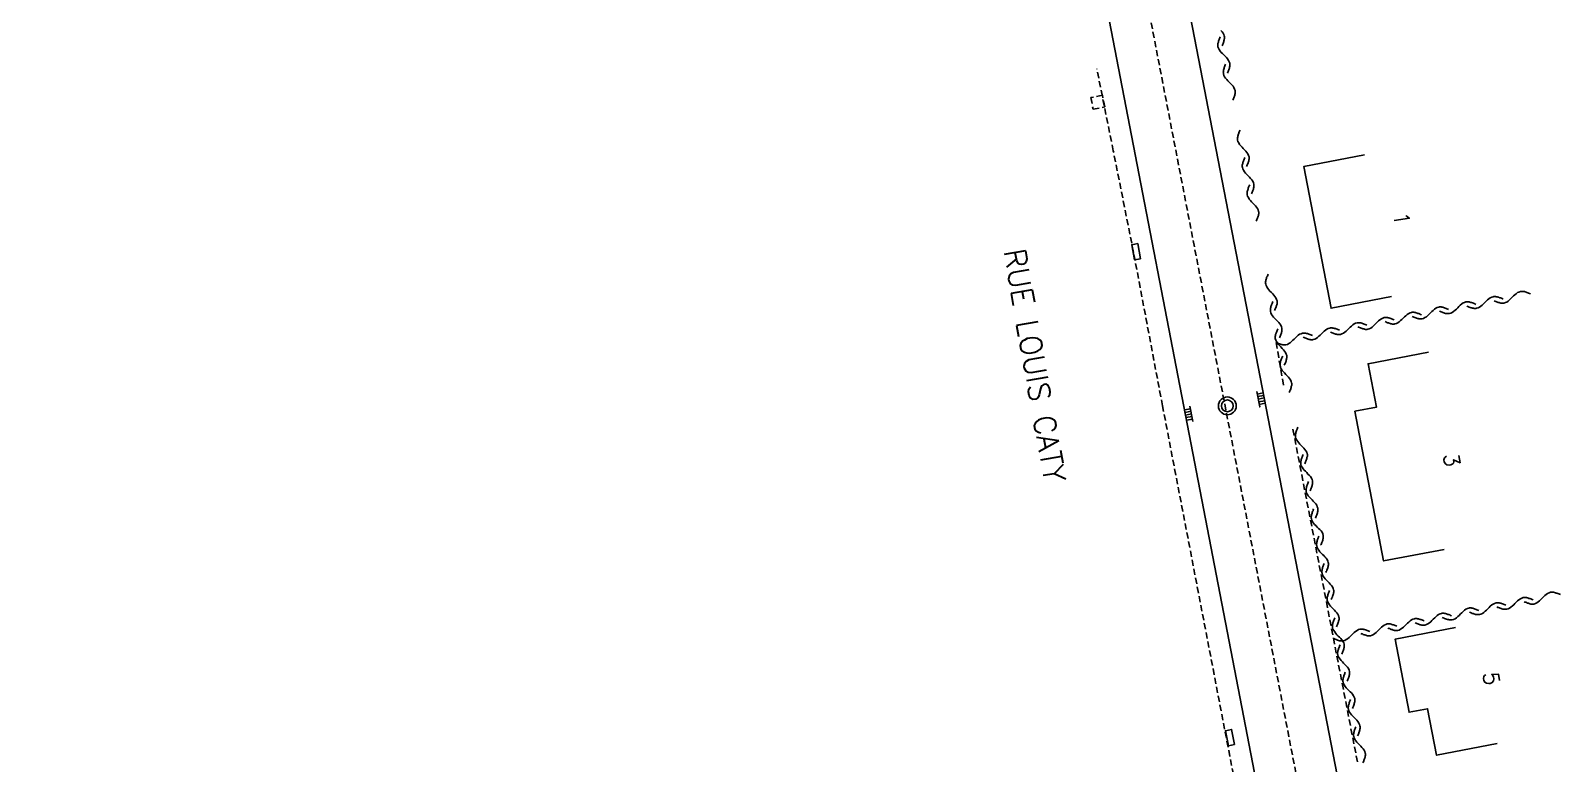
# Model space of a CAD drawing. Header units: millimetres. Extents: x 111999 to 113000, y 130000 to 131000.
# Drawn here: x 112280.7 to 112404.8, y 130110.7 to 130170.2 of the extents above; entities that cross this region are included whole.
import ezdxf
from ezdxf.enums import TextEntityAlignment as Align

# ---------------------------------------------------------------- set-up
doc = ezdxf.new("R2010")
doc.units = ezdxf.units.MM
doc.linetypes.add('DASHED', pattern=[0.75, 0.5, -0.25])
for name, color, linetype in [('W0001', 6, 'DASHED'), ('W0008', 7, 'CONTINUOUS'), ('W0100', 7, 'CONTINUOUS'), ('W0112', 1, 'DASHED'), ('W0310', 3, 'CONTINUOUS'), ('W0402', 7, 'CONTINUOUS'), ('W0420', 7, 'CONTINUOUS'), ('W0471', 7, 'CONTINUOUS'), ('W0989', 7, 'CONTINUOUS'), ('W0991', 7, 'CONTINUOUS')]:
    doc.layers.add(name, color=color, linetype=linetype)
doc.styles.get("Standard").update_dxf_attribs({"font": 'romans.shx', "width": 0.85})

msp = doc.modelspace()

# ---------------------------------------------------------------- linework, layer by layer
at = {"layer": 'W0001'}
msp.add_lwpolyline([(112280.69, 130432.91), (112292.41, 130425.09), (112302.5, 130417.63), (112302.5, 130417.63), (112310.87, 130411.33), (112329.59, 130380.51), (112337.49, 130346.25), (112345.47, 130306.33), (112391.98, 130065.09), (112404.59, 130000)], dxfattribs=at)
at = {"layer": 'W0008'}
for points in [[(112348.02, 130310.57), (112359.45, 130251.33), (112371.38, 130188.93), (112380.77, 130140.38), (112399.14, 130045.31)], [(112342.19, 130305.91), (112352.93, 130250.26), (112365.01, 130187.5), (112374.38, 130139), (112393.09, 130041.95), (112401.31, 130000)]]:
    msp.add_lwpolyline(points, dxfattribs=at)
at = {"layer": 'W0100'}
for points in [[(112388.89, 130160.11), (112383.98, 130159.17), (112386.18, 130147.67), (112391.09, 130148.61)], [(112394.1, 130144.1), (112389.19, 130143.16), (112389.87, 130139.63), (112388.12, 130139.3), (112390.44, 130127.16), (112395.35, 130128.09)], [(112396.28, 130121.76), (112391.38, 130120.8), (112392.52, 130114.88), (112394.02, 130115.16), (112394.75, 130111.39), (112399.66, 130112.34)]]:
    msp.add_lwpolyline(points, dxfattribs=at)
at = {"layer": 'W0112'}
for points in [[(112384.34, 130078.15), (112372.51, 130139.75), (112370.16, 130152.2), (112368.52, 130160.45), (112367.18, 130167.09)], [(112367.64, 130164.95), (112366.7, 130164.76), (112366.88, 130163.82), (112367.82, 130164), (112367.64, 130164.95)], [(112381.73, 130144.88), (112382.36, 130141.23)], [(112383.09, 130137.84), (112388.33, 130110.81)]]:
    msp.add_lwpolyline(points, dxfattribs=at)
at = {"layer": 'W0310'}
for points in [[(112377.34, 130168.95), (112377.38, 130169.02), (112377.4, 130169.09), (112377.43, 130169.16), (112377.45, 130169.23), (112377.48, 130169.3), (112377.49, 130169.37), (112377.52, 130169.44), (112377.52, 130169.5), (112377.53, 130169.57), (112377.54, 130169.63), (112377.53, 130169.7), (112377.52, 130169.76), (112377.48, 130169.87), (112377.42, 130169.98), (112377.34, 130170.1), (112377.25, 130170.21)], [(112377.78, 130166.75), (112377.81, 130166.82), (112377.84, 130166.89), (112377.87, 130166.95), (112377.89, 130167.02), (112377.91, 130167.09), (112377.94, 130167.16), (112377.95, 130167.23), (112377.97, 130167.3), (112377.98, 130167.36), (112377.98, 130167.42), (112377.98, 130167.48), (112377.97, 130167.55), (112377.93, 130167.66), (112377.87, 130167.78), (112377.79, 130167.9), (112377.7, 130168.01), (112377.59, 130168.11), (112377.48, 130168.22), (112377.38, 130168.33), (112377.28, 130168.43), (112377.19, 130168.54), (112377.11, 130168.66), (112377.05, 130168.77), (112377.01, 130168.89), (112377, 130168.95), (112377, 130169.02), (112377, 130169.08), (112377.01, 130169.14), (112377.02, 130169.21), (112377.04, 130169.27), (112377.06, 130169.34), (112377.09, 130169.41), (112377.11, 130169.48), (112377.14, 130169.55), (112377.16, 130169.62), (112377.2, 130169.69)], [(112378.22, 130164.54), (112378.25, 130164.61), (112378.28, 130164.68), (112378.3, 130164.74), (112378.33, 130164.81), (112378.35, 130164.88), (112378.38, 130164.95), (112378.39, 130165.02), (112378.41, 130165.09), (112378.41, 130165.16), (112378.41, 130165.22), (112378.41, 130165.28), (112378.41, 130165.34), (112378.36, 130165.45), (112378.3, 130165.57), (112378.23, 130165.69), (112378.13, 130165.8), (112378.03, 130165.9), (112377.93, 130166.01), (112377.82, 130166.11), (112377.73, 130166.23), (112377.63, 130166.34), (112377.55, 130166.45), (112377.49, 130166.56), (112377.45, 130166.68), (112377.45, 130166.74), (112377.44, 130166.8), (112377.45, 130166.87), (112377.45, 130166.94), (112377.46, 130167), (112377.48, 130167.07), (112377.5, 130167.14), (112377.52, 130167.2), (112377.55, 130167.27), (112377.58, 130167.34), (112377.6, 130167.41), (112377.63, 130167.48)], [(112379.33, 130159.16), (112379.36, 130159.23), (112379.39, 130159.3), (112379.41, 130159.36), (112379.45, 130159.44), (112379.47, 130159.5), (112379.49, 130159.56), (112379.51, 130159.63), (112379.52, 130159.7), (112379.54, 130159.77), (112379.54, 130159.83), (112379.54, 130159.89), (112379.53, 130159.95), (112379.5, 130160.07), (112379.44, 130160.19), (112379.36, 130160.3), (112379.27, 130160.41), (112379.17, 130160.52), (112379.06, 130160.63), (112378.96, 130160.74), (112378.86, 130160.85), (112378.77, 130160.96), (112378.7, 130161.08), (112378.63, 130161.2), (112378.6, 130161.31), (112378.59, 130161.38), (112378.59, 130161.44), (112378.59, 130161.5), (112378.61, 130161.57), (112378.62, 130161.63), (112378.64, 130161.7), (112378.66, 130161.77), (112378.69, 130161.84), (112378.71, 130161.91), (112378.74, 130161.97), (112378.77, 130162.04), (112378.8, 130162.11)], [(112379.72, 130156.94), (112379.75, 130157.01), (112379.78, 130157.08), (112379.8, 130157.14), (112379.84, 130157.22), (112379.86, 130157.28), (112379.88, 130157.34), (112379.9, 130157.41), (112379.91, 130157.48), (112379.93, 130157.55), (112379.93, 130157.61), (112379.93, 130157.67), (112379.92, 130157.73), (112379.89, 130157.85), (112379.83, 130157.97), (112379.75, 130158.09), (112379.66, 130158.2), (112379.56, 130158.3), (112379.45, 130158.41), (112379.35, 130158.52), (112379.25, 130158.63), (112379.16, 130158.74), (112379.09, 130158.86), (112379.02, 130158.98), (112378.99, 130159.09), (112378.98, 130159.16), (112378.98, 130159.22), (112378.98, 130159.28), (112379, 130159.35), (112379.02, 130159.41), (112379.03, 130159.48), (112379.05, 130159.55), (112379.08, 130159.62), (112379.1, 130159.69), (112379.13, 130159.75), (112379.16, 130159.82), (112379.2, 130159.89)], [(112380.11, 130154.72), (112380.14, 130154.79), (112380.17, 130154.86), (112380.2, 130154.92), (112380.23, 130154.99), (112380.25, 130155.06), (112380.27, 130155.13), (112380.29, 130155.2), (112380.3, 130155.27), (112380.32, 130155.34), (112380.32, 130155.4), (112380.32, 130155.46), (112380.31, 130155.52), (112380.27, 130155.64), (112380.22, 130155.76), (112380.14, 130155.88), (112380.05, 130155.98), (112379.95, 130156.09), (112379.84, 130156.2), (112379.74, 130156.31), (112379.64, 130156.42), (112379.55, 130156.53), (112379.48, 130156.65), (112379.41, 130156.77), (112379.38, 130156.88), (112379.38, 130156.95), (112379.38, 130157.01), (112379.38, 130157.07), (112379.39, 130157.14), (112379.41, 130157.2), (112379.42, 130157.27), (112379.45, 130157.34), (112379.47, 130157.41), (112379.5, 130157.48), (112379.52, 130157.54), (112379.55, 130157.61), (112379.59, 130157.68)], [(112381.6, 130147.47), (112381.63, 130147.54), (112381.66, 130147.61), (112381.69, 130147.67), (112381.73, 130147.75), (112381.74, 130147.81), (112381.77, 130147.88), (112381.78, 130147.95), (112381.8, 130148.01), (112381.81, 130148.08), (112381.81, 130148.14), (112381.81, 130148.2), (112381.8, 130148.27), (112381.77, 130148.38), (112381.71, 130148.5), (112381.63, 130148.62), (112381.55, 130148.73), (112381.45, 130148.84), (112381.34, 130148.95), (112381.23, 130149.05), (112381.13, 130149.16), (112381.05, 130149.27), (112380.97, 130149.39), (112380.91, 130149.51), (112380.88, 130149.62), (112380.87, 130149.69), (112380.87, 130149.75), (112380.87, 130149.81), (112380.88, 130149.88), (112380.9, 130149.95), (112380.91, 130150.02), (112380.94, 130150.08), (112380.96, 130150.15), (112380.98, 130150.22), (112381.02, 130150.28), (112381.05, 130150.35), (112381.08, 130150.42)], [(112381.99, 130145.25), (112382.02, 130145.32), (112382.05, 130145.39), (112382.08, 130145.45), (112382.12, 130145.53), (112382.13, 130145.59), (112382.16, 130145.66), (112382.17, 130145.73), (112382.19, 130145.79), (112382.2, 130145.86), (112382.2, 130145.92), (112382.2, 130145.98), (112382.2, 130146.05), (112382.16, 130146.16), (112382.1, 130146.28), (112382.02, 130146.4), (112381.94, 130146.51), (112381.84, 130146.62), (112381.73, 130146.73), (112381.62, 130146.84), (112381.52, 130146.95), (112381.44, 130147.05), (112381.36, 130147.17), (112381.3, 130147.29), (112381.27, 130147.41), (112381.26, 130147.47), (112381.26, 130147.53), (112381.26, 130147.59), (112381.27, 130147.66), (112381.29, 130147.73), (112381.3, 130147.8), (112381.33, 130147.86), (112381.35, 130147.93), (112381.38, 130148), (112381.41, 130148.06), (112381.44, 130148.13), (112381.47, 130148.2)], [(112394.98, 130147.42), (112395.05, 130147.39), (112395.12, 130147.37), (112395.19, 130147.34), (112395.26, 130147.31), (112395.33, 130147.29), (112395.4, 130147.27), (112395.46, 130147.25), (112395.52, 130147.23), (112395.59, 130147.23), (112395.66, 130147.23), (112395.72, 130147.23), (112395.78, 130147.23), (112395.9, 130147.27), (112396.02, 130147.33), (112396.13, 130147.41), (112396.24, 130147.5), (112396.35, 130147.6), (112396.46, 130147.71), (112396.56, 130147.81), (112396.67, 130147.91), (112396.78, 130148.01), (112396.9, 130148.09), (112397.02, 130148.14), (112397.13, 130148.18), (112397.2, 130148.19), (112397.26, 130148.19), (112397.32, 130148.19), (112397.39, 130148.18), (112397.45, 130148.16), (112397.52, 130148.14), (112397.59, 130148.12), (112397.66, 130148.1), (112397.73, 130148.07), (112397.79, 130148.05), (112397.86, 130148.02), (112397.93, 130147.98)], [(112397.2, 130147.84), (112397.27, 130147.81), (112397.34, 130147.79), (112397.4, 130147.76), (112397.47, 130147.73), (112397.54, 130147.71), (112397.61, 130147.69), (112397.67, 130147.67), (112397.74, 130147.66), (112397.8, 130147.65), (112397.87, 130147.65), (112397.93, 130147.65), (112397.99, 130147.66), (112398.11, 130147.7), (112398.23, 130147.75), (112398.34, 130147.83), (112398.45, 130147.92), (112398.55, 130148.02), (112398.66, 130148.12), (112398.77, 130148.23), (112398.88, 130148.34), (112398.98, 130148.43), (112399.1, 130148.51), (112399.22, 130148.56), (112399.34, 130148.6), (112399.4, 130148.61), (112399.46, 130148.61), (112399.52, 130148.61), (112399.59, 130148.6), (112399.66, 130148.59), (112399.73, 130148.57), (112399.8, 130148.55), (112399.86, 130148.52), (112399.93, 130148.5), (112400, 130148.47), (112400.07, 130148.45), (112400.14, 130148.41)], [(112399.41, 130148.27), (112399.48, 130148.24), (112399.55, 130148.21), (112399.61, 130148.19), (112399.68, 130148.16), (112399.75, 130148.13), (112399.82, 130148.12), (112399.88, 130148.09), (112399.95, 130148.08), (112400.02, 130148.07), (112400.08, 130148.07), (112400.14, 130148.07), (112400.2, 130148.08), (112400.33, 130148.12), (112400.44, 130148.17), (112400.55, 130148.25), (112400.66, 130148.34), (112400.77, 130148.45), (112400.88, 130148.55), (112400.98, 130148.66), (112401.09, 130148.76), (112401.2, 130148.84), (112401.31, 130148.93), (112401.43, 130148.98), (112401.55, 130149.02), (112401.61, 130149.03), (112401.67, 130149.03), (112401.73, 130149.03), (112401.8, 130149.02), (112401.87, 130149.01), (112401.94, 130148.99), (112402.01, 130148.97), (112402.07, 130148.95), (112402.14, 130148.92), (112402.21, 130148.89), (112402.28, 130148.87), (112402.35, 130148.84)], [(112388.35, 130146.16), (112388.42, 130146.12), (112388.49, 130146.1), (112388.56, 130146.07), (112388.62, 130146.04), (112388.7, 130146.02), (112388.77, 130145.99), (112388.84, 130145.98), (112388.9, 130145.96), (112388.97, 130145.95), (112389.03, 130145.95), (112389.09, 130145.95), (112389.16, 130145.96), (112389.28, 130146), (112389.4, 130146.06), (112389.51, 130146.14), (112389.62, 130146.23), (112389.73, 130146.34), (112389.83, 130146.44), (112389.94, 130146.55), (112390.04, 130146.64), (112390.15, 130146.73), (112390.27, 130146.81), (112390.38, 130146.87), (112390.5, 130146.91), (112390.56, 130146.91), (112390.62, 130146.91), (112390.69, 130146.91), (112390.75, 130146.91), (112390.82, 130146.89), (112390.88, 130146.88), (112390.95, 130146.85), (112391.02, 130146.83), (112391.09, 130146.8), (112391.16, 130146.77), (112391.23, 130146.75), (112391.3, 130146.72)], [(112390.56, 130146.58), (112390.63, 130146.55), (112390.7, 130146.52), (112390.77, 130146.49), (112390.84, 130146.47), (112390.91, 130146.45), (112390.97, 130146.42), (112391.04, 130146.41), (112391.1, 130146.39), (112391.17, 130146.38), (112391.23, 130146.38), (112391.3, 130146.38), (112391.36, 130146.39), (112391.48, 130146.43), (112391.59, 130146.48), (112391.71, 130146.56), (112391.82, 130146.66), (112391.93, 130146.76), (112392.04, 130146.86), (112392.14, 130146.96), (112392.25, 130147.06), (112392.36, 130147.16), (112392.48, 130147.23), (112392.59, 130147.29), (112392.71, 130147.33), (112392.77, 130147.34), (112392.84, 130147.34), (112392.9, 130147.34), (112392.97, 130147.33), (112393.03, 130147.31), (112393.1, 130147.3), (112393.16, 130147.27), (112393.23, 130147.25), (112393.3, 130147.23), (112393.37, 130147.2), (112393.44, 130147.17), (112393.51, 130147.14)], [(112392.77, 130147), (112392.84, 130146.97), (112392.91, 130146.95), (112392.98, 130146.91), (112393.05, 130146.89), (112393.12, 130146.87), (112393.19, 130146.84), (112393.25, 130146.83), (112393.31, 130146.81), (112393.38, 130146.8), (112393.45, 130146.8), (112393.51, 130146.8), (112393.57, 130146.81), (112393.69, 130146.84), (112393.8, 130146.91), (112393.92, 130146.98), (112394.03, 130147.08), (112394.14, 130147.18), (112394.25, 130147.29), (112394.35, 130147.39), (112394.46, 130147.49), (112394.57, 130147.59), (112394.69, 130147.66), (112394.8, 130147.72), (112394.92, 130147.76), (112394.98, 130147.77), (112395.05, 130147.77), (112395.11, 130147.77), (112395.18, 130147.76), (112395.24, 130147.74), (112395.31, 130147.72), (112395.38, 130147.7), (112395.45, 130147.68), (112395.52, 130147.65), (112395.58, 130147.62), (112395.65, 130147.59), (112395.72, 130147.56)], [(112382.39, 130143.04), (112382.42, 130143.11), (112382.45, 130143.18), (112382.48, 130143.24), (112382.51, 130143.31), (112382.53, 130143.38), (112382.55, 130143.45), (112382.57, 130143.52), (112382.58, 130143.58), (112382.59, 130143.65), (112382.59, 130143.71), (112382.59, 130143.77), (112382.59, 130143.84), (112382.55, 130143.95), (112382.49, 130144.07), (112382.41, 130144.19), (112382.33, 130144.3), (112382.23, 130144.41), (112382.12, 130144.52), (112382.02, 130144.62), (112381.92, 130144.73), (112381.83, 130144.84), (112381.76, 130144.96), (112381.7, 130145.08), (112381.66, 130145.2), (112381.66, 130145.26), (112381.66, 130145.32), (112381.66, 130145.38), (112381.67, 130145.45), (112381.69, 130145.52), (112381.7, 130145.59), (112381.73, 130145.65), (112381.75, 130145.72), (112381.78, 130145.79), (112381.8, 130145.85), (112381.84, 130145.92), (112381.87, 130145.99)], [(112381.73, 130144.88), (112381.8, 130144.85), (112381.87, 130144.83), (112381.93, 130144.8), (112382, 130144.77), (112382.07, 130144.75), (112382.14, 130144.73), (112382.2, 130144.71), (112382.27, 130144.7), (112382.34, 130144.69), (112382.4, 130144.69), (112382.46, 130144.69), (112382.52, 130144.7), (112382.64, 130144.73), (112382.76, 130144.79), (112382.88, 130144.87), (112382.98, 130144.96), (112383.09, 130145.06), (112383.2, 130145.16), (112383.3, 130145.27), (112383.41, 130145.38), (112383.52, 130145.47), (112383.63, 130145.55), (112383.75, 130145.6), (112383.87, 130145.64), (112383.93, 130145.65), (112383.99, 130145.65), (112384.05, 130145.65), (112384.12, 130145.64), (112384.19, 130145.62), (112384.26, 130145.61), (112384.33, 130145.59), (112384.39, 130145.56), (112384.46, 130145.54), (112384.53, 130145.51), (112384.6, 130145.48), (112384.67, 130145.45)], [(112383.93, 130145.31), (112384, 130145.28), (112384.07, 130145.26), (112384.14, 130145.23), (112384.2, 130145.2), (112384.27, 130145.17), (112384.34, 130145.15), (112384.41, 130145.13), (112384.48, 130145.12), (112384.55, 130145.11), (112384.61, 130145.11), (112384.67, 130145.11), (112384.73, 130145.12), (112384.86, 130145.16), (112384.98, 130145.22), (112385.09, 130145.3), (112385.2, 130145.39), (112385.3, 130145.48), (112385.41, 130145.59), (112385.52, 130145.7), (112385.62, 130145.8), (112385.73, 130145.89), (112385.84, 130145.97), (112385.96, 130146.02), (112386.08, 130146.06), (112386.14, 130146.07), (112386.2, 130146.07), (112386.27, 130146.07), (112386.34, 130146.06), (112386.4, 130146.05), (112386.47, 130146.03), (112386.54, 130146.01), (112386.6, 130145.98), (112386.67, 130145.96), (112386.74, 130145.93), (112386.81, 130145.91), (112386.88, 130145.88)], [(112386.14, 130145.73), (112386.21, 130145.7), (112386.28, 130145.68), (112386.35, 130145.65), (112386.41, 130145.62), (112386.48, 130145.59), (112386.55, 130145.57), (112386.62, 130145.55), (112386.69, 130145.54), (112386.76, 130145.53), (112386.82, 130145.53), (112386.88, 130145.53), (112386.95, 130145.54), (112387.07, 130145.58), (112387.19, 130145.64), (112387.3, 130145.72), (112387.41, 130145.81), (112387.52, 130145.91), (112387.62, 130146.02), (112387.73, 130146.12), (112387.83, 130146.22), (112387.94, 130146.31), (112388.05, 130146.39), (112388.17, 130146.45), (112388.29, 130146.48), (112388.35, 130146.49), (112388.41, 130146.49), (112388.48, 130146.49), (112388.54, 130146.48), (112388.61, 130146.47), (112388.67, 130146.45), (112388.74, 130146.43), (112388.81, 130146.41), (112388.88, 130146.38), (112388.95, 130146.35), (112389.02, 130146.33), (112389.09, 130146.3)], [(112382.78, 130140.82), (112382.81, 130140.89), (112382.84, 130140.96), (112382.87, 130141.02), (112382.91, 130141.1), (112382.92, 130141.16), (112382.95, 130141.23), (112382.96, 130141.3), (112382.98, 130141.36), (112382.99, 130141.43), (112382.99, 130141.49), (112382.99, 130141.55), (112382.98, 130141.62), (112382.95, 130141.73), (112382.89, 130141.85), (112382.81, 130141.97), (112382.73, 130142.08), (112382.62, 130142.19), (112382.52, 130142.3), (112382.41, 130142.41), (112382.31, 130142.52), (112382.23, 130142.62), (112382.15, 130142.74), (112382.09, 130142.86), (112382.05, 130142.98), (112382.05, 130143.04), (112382.05, 130143.1), (112382.05, 130143.16), (112382.06, 130143.23), (112382.08, 130143.3), (112382.09, 130143.37), (112382.12, 130143.43), (112382.14, 130143.5), (112382.16, 130143.57), (112382.2, 130143.63), (112382.23, 130143.7), (112382.26, 130143.77)], [(112384.06, 130135.05), (112384.09, 130135.12), (112384.12, 130135.2), (112384.14, 130135.26), (112384.17, 130135.33), (112384.2, 130135.4), (112384.22, 130135.47), (112384.23, 130135.54), (112384.25, 130135.6), (112384.26, 130135.67), (112384.26, 130135.73), (112384.26, 130135.8), (112384.25, 130135.86), (112384.21, 130135.98), (112384.15, 130136.09), (112384.07, 130136.2), (112383.98, 130136.31), (112383.88, 130136.42), (112383.77, 130136.52), (112383.66, 130136.63), (112383.56, 130136.73), (112383.48, 130136.85), (112383.4, 130136.97), (112383.34, 130137.09), (112383.3, 130137.2), (112383.3, 130137.27), (112383.3, 130137.33), (112383.3, 130137.39), (112383.3, 130137.45), (112383.32, 130137.52), (112383.34, 130137.59), (112383.36, 130137.66), (112383.38, 130137.73), (112383.41, 130137.8), (112383.44, 130137.86), (112383.46, 130137.93), (112383.49, 130138)], [(112384.49, 130132.85), (112384.52, 130132.92), (112384.55, 130132.99), (112384.58, 130133.05), (112384.6, 130133.12), (112384.62, 130133.2), (112384.65, 130133.27), (112384.66, 130133.33), (112384.68, 130133.4), (112384.69, 130133.46), (112384.69, 130133.52), (112384.69, 130133.59), (112384.68, 130133.65), (112384.64, 130133.77), (112384.59, 130133.88), (112384.51, 130134), (112384.41, 130134.11), (112384.31, 130134.21), (112384.21, 130134.32), (112384.1, 130134.43), (112384, 130134.53), (112383.91, 130134.64), (112383.83, 130134.76), (112383.77, 130134.88), (112383.73, 130134.99), (112383.73, 130135.05), (112383.73, 130135.12), (112383.73, 130135.18), (112383.73, 130135.25), (112383.75, 130135.31), (112383.77, 130135.38), (112383.79, 130135.45), (112383.81, 130135.52), (112383.84, 130135.59), (112383.87, 130135.66), (112383.89, 130135.73), (112383.92, 130135.8)], [(112384.92, 130130.64), (112384.95, 130130.71), (112384.98, 130130.78), (112385.01, 130130.84), (112385.03, 130130.91), (112385.05, 130130.98), (112385.08, 130131.05), (112385.09, 130131.12), (112385.11, 130131.19), (112385.12, 130131.25), (112385.12, 130131.31), (112385.12, 130131.38), (112385.11, 130131.44), (112385.07, 130131.55), (112385.02, 130131.67), (112384.94, 130131.79), (112384.84, 130131.9), (112384.74, 130132), (112384.64, 130132.11), (112384.53, 130132.22), (112384.43, 130132.32), (112384.34, 130132.43), (112384.26, 130132.55), (112384.2, 130132.66), (112384.16, 130132.78), (112384.16, 130132.84), (112384.16, 130132.91), (112384.16, 130132.97), (112384.16, 130133.04), (112384.18, 130133.1), (112384.2, 130133.17), (112384.22, 130133.24), (112384.24, 130133.3), (112384.27, 130133.38), (112384.3, 130133.45), (112384.32, 130133.52), (112384.35, 130133.59)], [(112385.34, 130128.43), (112385.37, 130128.49), (112385.41, 130128.57), (112385.43, 130128.64), (112385.45, 130128.7), (112385.48, 130128.77), (112385.51, 130128.84), (112385.52, 130128.91), (112385.54, 130128.98), (112385.55, 130129.05), (112385.55, 130129.11), (112385.55, 130129.17), (112385.54, 130129.23), (112385.51, 130129.36), (112385.45, 130129.48), (112385.37, 130129.59), (112385.27, 130129.7), (112385.17, 130129.8), (112385.07, 130129.91), (112384.96, 130130.02), (112384.85, 130130.12), (112384.77, 130130.23), (112384.68, 130130.34), (112384.62, 130130.46), (112384.59, 130130.58), (112384.58, 130130.64), (112384.58, 130130.7), (112384.58, 130130.77), (112384.59, 130130.83), (112384.6, 130130.9), (112384.62, 130130.96), (112384.64, 130131.03), (112384.66, 130131.1), (112384.69, 130131.17), (112384.72, 130131.23), (112384.74, 130131.3), (112384.77, 130131.38)], [(112385.77, 130126.22), (112385.8, 130126.29), (112385.84, 130126.36), (112385.85, 130126.42), (112385.88, 130126.49), (112385.91, 130126.56), (112385.93, 130126.63), (112385.95, 130126.7), (112385.96, 130126.77), (112385.97, 130126.84), (112385.97, 130126.9), (112385.97, 130126.96), (112385.96, 130127.02), (112385.92, 130127.14), (112385.86, 130127.26), (112385.78, 130127.37), (112385.69, 130127.48), (112385.59, 130127.59), (112385.48, 130127.69), (112385.38, 130127.8), (112385.27, 130127.9), (112385.19, 130128.02), (112385.11, 130128.13), (112385.05, 130128.25), (112385.02, 130128.37), (112385.01, 130128.43), (112385.01, 130128.49), (112385.01, 130128.55), (112385.02, 130128.62), (112385.03, 130128.69), (112385.05, 130128.75), (112385.07, 130128.82), (112385.09, 130128.89), (112385.12, 130128.96), (112385.15, 130129.02), (112385.17, 130129.09), (112385.2, 130129.16)], [(112386.2, 130124.02), (112386.23, 130124.09), (112386.26, 130124.16), (112386.29, 130124.22), (112386.31, 130124.29), (112386.34, 130124.36), (112386.36, 130124.43), (112386.38, 130124.49), (112386.39, 130124.56), (112386.4, 130124.62), (112386.4, 130124.69), (112386.4, 130124.75), (112386.39, 130124.81), (112386.35, 130124.93), (112386.3, 130125.05), (112386.22, 130125.16), (112386.12, 130125.27), (112386.02, 130125.38), (112385.92, 130125.48), (112385.81, 130125.59), (112385.71, 130125.7), (112385.62, 130125.8), (112385.54, 130125.92), (112385.48, 130126.04), (112385.45, 130126.16), (112385.44, 130126.22), (112385.44, 130126.28), (112385.44, 130126.34), (112385.45, 130126.41), (112385.46, 130126.48), (112385.48, 130126.55), (112385.5, 130126.62), (112385.52, 130126.68), (112385.55, 130126.75), (112385.58, 130126.82), (112385.6, 130126.89), (112385.63, 130126.96)], [(112386.63, 130121.8), (112386.66, 130121.88), (112386.69, 130121.95), (112386.72, 130122.01), (112386.74, 130122.08), (112386.77, 130122.15), (112386.79, 130122.22), (112386.8, 130122.28), (112386.82, 130122.34), (112386.83, 130122.41), (112386.83, 130122.48), (112386.83, 130122.54), (112386.82, 130122.6), (112386.78, 130122.72), (112386.73, 130122.84), (112386.65, 130122.95), (112386.55, 130123.06), (112386.45, 130123.17), (112386.35, 130123.27), (112386.24, 130123.38), (112386.14, 130123.49), (112386.05, 130123.6), (112385.97, 130123.72), (112385.91, 130123.84), (112385.88, 130123.95), (112385.87, 130124.02), (112385.87, 130124.08), (112385.87, 130124.14), (112385.88, 130124.21), (112385.89, 130124.27), (112385.91, 130124.34), (112385.93, 130124.41), (112385.95, 130124.48), (112385.98, 130124.55), (112386.01, 130124.61), (112386.03, 130124.68), (112386.06, 130124.75)], [(112401.84, 130123.85), (112401.91, 130123.82), (112401.98, 130123.8), (112402.05, 130123.77), (112402.12, 130123.74), (112402.19, 130123.72), (112402.26, 130123.7), (112402.32, 130123.68), (112402.39, 130123.66), (112402.45, 130123.66), (112402.52, 130123.66), (112402.58, 130123.66), (112402.64, 130123.66), (112402.76, 130123.7), (112402.88, 130123.76), (112402.99, 130123.84), (112403.1, 130123.93), (112403.2, 130124.03), (112403.31, 130124.13), (112403.42, 130124.24), (112403.52, 130124.34), (112403.63, 130124.44), (112403.75, 130124.52), (112403.87, 130124.57), (112403.98, 130124.61), (112404.05, 130124.62), (112404.11, 130124.62), (112404.17, 130124.62), (112404.24, 130124.61), (112404.3, 130124.59), (112404.38, 130124.58), (112404.45, 130124.55), (112404.51, 130124.53), (112404.58, 130124.51), (112404.65, 130124.48), (112404.72, 130124.45), (112404.79, 130124.42)], [(112395.21, 130122.56), (112395.28, 130122.53), (112395.35, 130122.51), (112395.41, 130122.47), (112395.48, 130122.45), (112395.55, 130122.43), (112395.62, 130122.41), (112395.7, 130122.39), (112395.76, 130122.38), (112395.83, 130122.37), (112395.89, 130122.37), (112395.95, 130122.37), (112396.02, 130122.38), (112396.13, 130122.41), (112396.25, 130122.47), (112396.36, 130122.55), (112396.47, 130122.64), (112396.58, 130122.74), (112396.69, 130122.85), (112396.79, 130122.95), (112396.89, 130123.05), (112397.01, 130123.16), (112397.12, 130123.23), (112397.24, 130123.29), (112397.36, 130123.33), (112397.42, 130123.34), (112397.48, 130123.34), (112397.55, 130123.34), (112397.61, 130123.33), (112397.68, 130123.31), (112397.74, 130123.29), (112397.81, 130123.27), (112397.88, 130123.25), (112397.95, 130123.22), (112398.02, 130123.2), (112398.09, 130123.16), (112398.16, 130123.13)], [(112397.42, 130122.99), (112397.49, 130122.96), (112397.56, 130122.94), (112397.62, 130122.9), (112397.7, 130122.88), (112397.77, 130122.86), (112397.84, 130122.84), (112397.91, 130122.82), (112397.97, 130122.8), (112398.04, 130122.8), (112398.1, 130122.8), (112398.16, 130122.8), (112398.23, 130122.8), (112398.34, 130122.84), (112398.46, 130122.9), (112398.57, 130122.98), (112398.68, 130123.07), (112398.79, 130123.17), (112398.89, 130123.27), (112399, 130123.38), (112399.1, 130123.48), (112399.22, 130123.58), (112399.34, 130123.66), (112399.45, 130123.71), (112399.57, 130123.75), (112399.63, 130123.76), (112399.7, 130123.76), (112399.76, 130123.76), (112399.82, 130123.75), (112399.89, 130123.73), (112399.95, 130123.72), (112400.02, 130123.7), (112400.09, 130123.67), (112400.16, 130123.65), (112400.23, 130123.62), (112400.3, 130123.59), (112400.37, 130123.56)], [(112399.63, 130123.42), (112399.7, 130123.39), (112399.77, 130123.37), (112399.84, 130123.34), (112399.91, 130123.31), (112399.98, 130123.29), (112400.05, 130123.27), (112400.11, 130123.25), (112400.17, 130123.23), (112400.24, 130123.23), (112400.3, 130123.23), (112400.37, 130123.23), (112400.43, 130123.23), (112400.55, 130123.27), (112400.66, 130123.33), (112400.78, 130123.41), (112400.89, 130123.5), (112401, 130123.6), (112401.1, 130123.7), (112401.21, 130123.81), (112401.32, 130123.91), (112401.43, 130124.01), (112401.55, 130124.09), (112401.66, 130124.14), (112401.78, 130124.18), (112401.84, 130124.19), (112401.91, 130124.19), (112401.97, 130124.19), (112402.04, 130124.18), (112402.1, 130124.16), (112402.16, 130124.15), (112402.23, 130124.12), (112402.3, 130124.1), (112402.38, 130124.08), (112402.44, 130124.05), (112402.51, 130124.02), (112402.58, 130123.99)], [(112387.06, 130119.59), (112387.09, 130119.66), (112387.12, 130119.73), (112387.14, 130119.8), (112387.17, 130119.87), (112387.2, 130119.94), (112387.22, 130120.01), (112387.23, 130120.08), (112387.25, 130120.14), (112387.26, 130120.21), (112387.26, 130120.27), (112387.26, 130120.34), (112387.25, 130120.4), (112387.21, 130120.52), (112387.15, 130120.63), (112387.07, 130120.74), (112386.98, 130120.85), (112386.88, 130120.96), (112386.77, 130121.06), (112386.66, 130121.17), (112386.56, 130121.27), (112386.48, 130121.39), (112386.4, 130121.51), (112386.34, 130121.62), (112386.3, 130121.74), (112386.3, 130121.8), (112386.3, 130121.87), (112386.3, 130121.93), (112386.3, 130121.99), (112386.32, 130122.06), (112386.34, 130122.12), (112386.36, 130122.2), (112386.38, 130122.27), (112386.41, 130122.34), (112386.44, 130122.4), (112386.46, 130122.47), (112386.49, 130122.54)], [(112388.59, 130121.28), (112388.66, 130121.25), (112388.73, 130121.23), (112388.79, 130121.19), (112388.86, 130121.16), (112388.93, 130121.15), (112389, 130121.12), (112389.07, 130121.11), (112389.13, 130121.09), (112389.2, 130121.09), (112389.27, 130121.09), (112389.33, 130121.09), (112389.39, 130121.09), (112389.51, 130121.12), (112389.62, 130121.19), (112389.73, 130121.27), (112389.84, 130121.36), (112389.95, 130121.46), (112390.05, 130121.56), (112390.16, 130121.67), (112390.27, 130121.77), (112390.38, 130121.87), (112390.5, 130121.95), (112390.62, 130122), (112390.73, 130122.04), (112390.8, 130122.05), (112390.86, 130122.05), (112390.92, 130122.05), (112390.98, 130122.04), (112391.05, 130122.02), (112391.12, 130122.01), (112391.19, 130121.98), (112391.26, 130121.96), (112391.33, 130121.94), (112391.39, 130121.91), (112391.46, 130121.88), (112391.53, 130121.85)], [(112390.8, 130121.71), (112390.87, 130121.68), (112390.94, 130121.66), (112391, 130121.62), (112391.07, 130121.6), (112391.14, 130121.58), (112391.21, 130121.55), (112391.27, 130121.54), (112391.34, 130121.52), (112391.41, 130121.52), (112391.47, 130121.52), (112391.53, 130121.52), (112391.59, 130121.52), (112391.71, 130121.55), (112391.83, 130121.62), (112391.95, 130121.7), (112392.05, 130121.79), (112392.16, 130121.89), (112392.27, 130121.99), (112392.38, 130122.1), (112392.48, 130122.2), (112392.59, 130122.3), (112392.71, 130122.38), (112392.83, 130122.43), (112392.95, 130122.47), (112393.01, 130122.48), (112393.07, 130122.48), (112393.13, 130122.48), (112393.2, 130122.47), (112393.27, 130122.45), (112393.33, 130122.44), (112393.4, 130122.41), (112393.47, 130122.39), (112393.54, 130122.37), (112393.6, 130122.34), (112393.67, 130122.31), (112393.74, 130122.28)], [(112393.01, 130122.14), (112393.08, 130122.11), (112393.15, 130122.09), (112393.21, 130122.05), (112393.28, 130122.03), (112393.35, 130122.01), (112393.42, 130121.98), (112393.48, 130121.97), (112393.55, 130121.95), (112393.62, 130121.95), (112393.68, 130121.95), (112393.74, 130121.95), (112393.8, 130121.95), (112393.92, 130121.99), (112394.04, 130122.05), (112394.16, 130122.12), (112394.27, 130122.22), (112394.37, 130122.32), (112394.48, 130122.42), (112394.59, 130122.53), (112394.69, 130122.63), (112394.8, 130122.73), (112394.91, 130122.8), (112395.03, 130122.86), (112395.15, 130122.9), (112395.21, 130122.91), (112395.27, 130122.91), (112395.34, 130122.91), (112395.41, 130122.9), (112395.47, 130122.88), (112395.54, 130122.87), (112395.61, 130122.84), (112395.67, 130122.82), (112395.74, 130122.8), (112395.81, 130122.77), (112395.88, 130122.74), (112395.95, 130122.71)], [(112386.38, 130120.86), (112386.45, 130120.83), (112386.52, 130120.8), (112386.59, 130120.77), (112386.65, 130120.74), (112386.72, 130120.72), (112386.79, 130120.7), (112386.86, 130120.68), (112386.92, 130120.66), (112386.99, 130120.66), (112387.05, 130120.66), (112387.12, 130120.66), (112387.18, 130120.66), (112387.3, 130120.7), (112387.42, 130120.77), (112387.53, 130120.84), (112387.64, 130120.94), (112387.75, 130121.04), (112387.85, 130121.14), (112387.96, 130121.25), (112388.06, 130121.35), (112388.17, 130121.44), (112388.29, 130121.52), (112388.41, 130121.58), (112388.52, 130121.62), (112388.59, 130121.62), (112388.65, 130121.62), (112388.71, 130121.62), (112388.78, 130121.62), (112388.84, 130121.6), (112388.91, 130121.59), (112388.98, 130121.56), (112389.05, 130121.54), (112389.12, 130121.52), (112389.19, 130121.48), (112389.26, 130121.46), (112389.33, 130121.43)], [(112387.48, 130117.39), (112387.52, 130117.46), (112387.55, 130117.53), (112387.57, 130117.59), (112387.6, 130117.66), (112387.62, 130117.73), (112387.64, 130117.8), (112387.66, 130117.87), (112387.68, 130117.94), (112387.69, 130118), (112387.69, 130118.06), (112387.69, 130118.12), (112387.68, 130118.19), (112387.64, 130118.3), (112387.59, 130118.42), (112387.51, 130118.54), (112387.41, 130118.65), (112387.31, 130118.75), (112387.2, 130118.86), (112387.1, 130118.97), (112387, 130119.07), (112386.91, 130119.18), (112386.83, 130119.3), (112386.77, 130119.41), (112386.73, 130119.53), (112386.72, 130119.59), (112386.72, 130119.66), (112386.72, 130119.72), (112386.73, 130119.79), (112386.74, 130119.85), (112386.76, 130119.92), (112386.78, 130119.99), (112386.8, 130120.05), (112386.83, 130120.12), (112386.86, 130120.2), (112386.88, 130120.27), (112386.91, 130120.34)], [(112387.91, 130115.18), (112387.95, 130115.25), (112387.97, 130115.32), (112388, 130115.38), (112388.02, 130115.45), (112388.05, 130115.52), (112388.07, 130115.59), (112388.09, 130115.66), (112388.1, 130115.73), (112388.11, 130115.79), (112388.11, 130115.85), (112388.11, 130115.91), (112388.1, 130115.98), (112388.06, 130116.09), (112388.01, 130116.21), (112387.93, 130116.33), (112387.84, 130116.44), (112387.73, 130116.54), (112387.63, 130116.65), (112387.52, 130116.76), (112387.42, 130116.86), (112387.33, 130116.97), (112387.25, 130117.09), (112387.2, 130117.2), (112387.16, 130117.32), (112387.15, 130117.38), (112387.15, 130117.45), (112387.15, 130117.51), (112387.16, 130117.58), (112387.17, 130117.64), (112387.19, 130117.71), (112387.21, 130117.78), (112387.23, 130117.84), (112387.26, 130117.91), (112387.29, 130117.98), (112387.31, 130118.05), (112387.34, 130118.12)], [(112388.34, 130112.97), (112388.38, 130113.04), (112388.4, 130113.11), (112388.43, 130113.17), (112388.45, 130113.24), (112388.48, 130113.31), (112388.5, 130113.38), (112388.52, 130113.45), (112388.53, 130113.51), (112388.54, 130113.58), (112388.54, 130113.64), (112388.54, 130113.7), (112388.53, 130113.77), (112388.49, 130113.88), (112388.44, 130114), (112388.36, 130114.12), (112388.27, 130114.23), (112388.16, 130114.34), (112388.06, 130114.44), (112387.95, 130114.55), (112387.85, 130114.66), (112387.76, 130114.77), (112387.68, 130114.88), (112387.62, 130115), (112387.59, 130115.12), (112387.58, 130115.18), (112387.58, 130115.24), (112387.58, 130115.3), (112387.59, 130115.38), (112387.6, 130115.44), (112387.62, 130115.5), (112387.64, 130115.57), (112387.66, 130115.64), (112387.69, 130115.71), (112387.72, 130115.77), (112387.74, 130115.84), (112387.77, 130115.91)], [(112388.77, 130110.76), (112388.8, 130110.83), (112388.84, 130110.9), (112388.85, 130110.96), (112388.88, 130111.03), (112388.91, 130111.1), (112388.93, 130111.17), (112388.95, 130111.24), (112388.96, 130111.3), (112388.97, 130111.38), (112388.97, 130111.44), (112388.97, 130111.5), (112388.96, 130111.56), (112388.92, 130111.68), (112388.86, 130111.8), (112388.78, 130111.91), (112388.69, 130112.02), (112388.59, 130112.12), (112388.48, 130112.23), (112388.38, 130112.34), (112388.27, 130112.44), (112388.19, 130112.55), (112388.11, 130112.67), (112388.05, 130112.79), (112388.02, 130112.91), (112388.01, 130112.97), (112388.01, 130113.03), (112388.01, 130113.09), (112388.02, 130113.16), (112388.03, 130113.23), (112388.05, 130113.29), (112388.07, 130113.36), (112388.09, 130113.43), (112388.12, 130113.5), (112388.15, 130113.56), (112388.17, 130113.63), (112388.2, 130113.7)]]:
    msp.add_lwpolyline(points, dxfattribs=at)
at = {"layer": 'W0402'}
for points in [[(112380.16, 130140.91), (112380.4, 130139.66), (112380.4, 130139.66)], [(112380.2, 130140.7), (112380.68, 130140.8)], [(112380.23, 130140.49), (112380.73, 130140.59)], [(112374.78, 130139.51), (112374.3, 130139.41)], [(112374.83, 130139.3), (112374.34, 130139.2)], [(112374.98, 130138.47), (112374.74, 130139.71), (112374.74, 130139.71)], [(112380.27, 130140.28), (112380.77, 130140.38)], [(112380.31, 130140.07), (112380.8, 130140.16)], [(112380.36, 130139.86), (112380.84, 130139.95)], [(112374.87, 130139.09), (112374.38, 130139)], [(112374.91, 130138.88), (112374.41, 130138.79)], [(112374.95, 130138.67), (112374.46, 130138.58)]]:
    msp.add_lwpolyline(points, dxfattribs=at)
at = {"layer": 'W0420'}
for radius in [0.723, 0.48]:
    msp.add_circle((112377.77, 130139.74), radius, dxfattribs=at)
at = {"layer": 'W0471'}
for points in [[(112370.73, 130151.68), (112370.24, 130151.59), (112370.01, 130152.82), (112370.5, 130152.91), (112370.73, 130151.68)], [(112378.35, 130112.25), (112377.87, 130112.16), (112377.62, 130113.38), (112378.12, 130113.48), (112378.35, 130112.25)]]:
    msp.add_lwpolyline(points, dxfattribs=at)

# ---------------------------------------------------------------- texts
at = {"layer": 'W0989'}
msp.add_text('RUE LOUIS CATY', height=1.75, rotation=280, dxfattribs=at).set_placement((112362.14, 130143.02), align=Align.MIDDLE)
at = {"layer": 'W0991'}
for s, p in [('1', (112391.92, 130154.93)), ('3', (112395.98, 130135.34)), ('5', (112399.18, 130117.61))]:
    msp.add_text(s, height=1.25, rotation=279, dxfattribs=at).set_placement(p, align=Align.MIDDLE)

doc.saveas('drawing.dxf')
